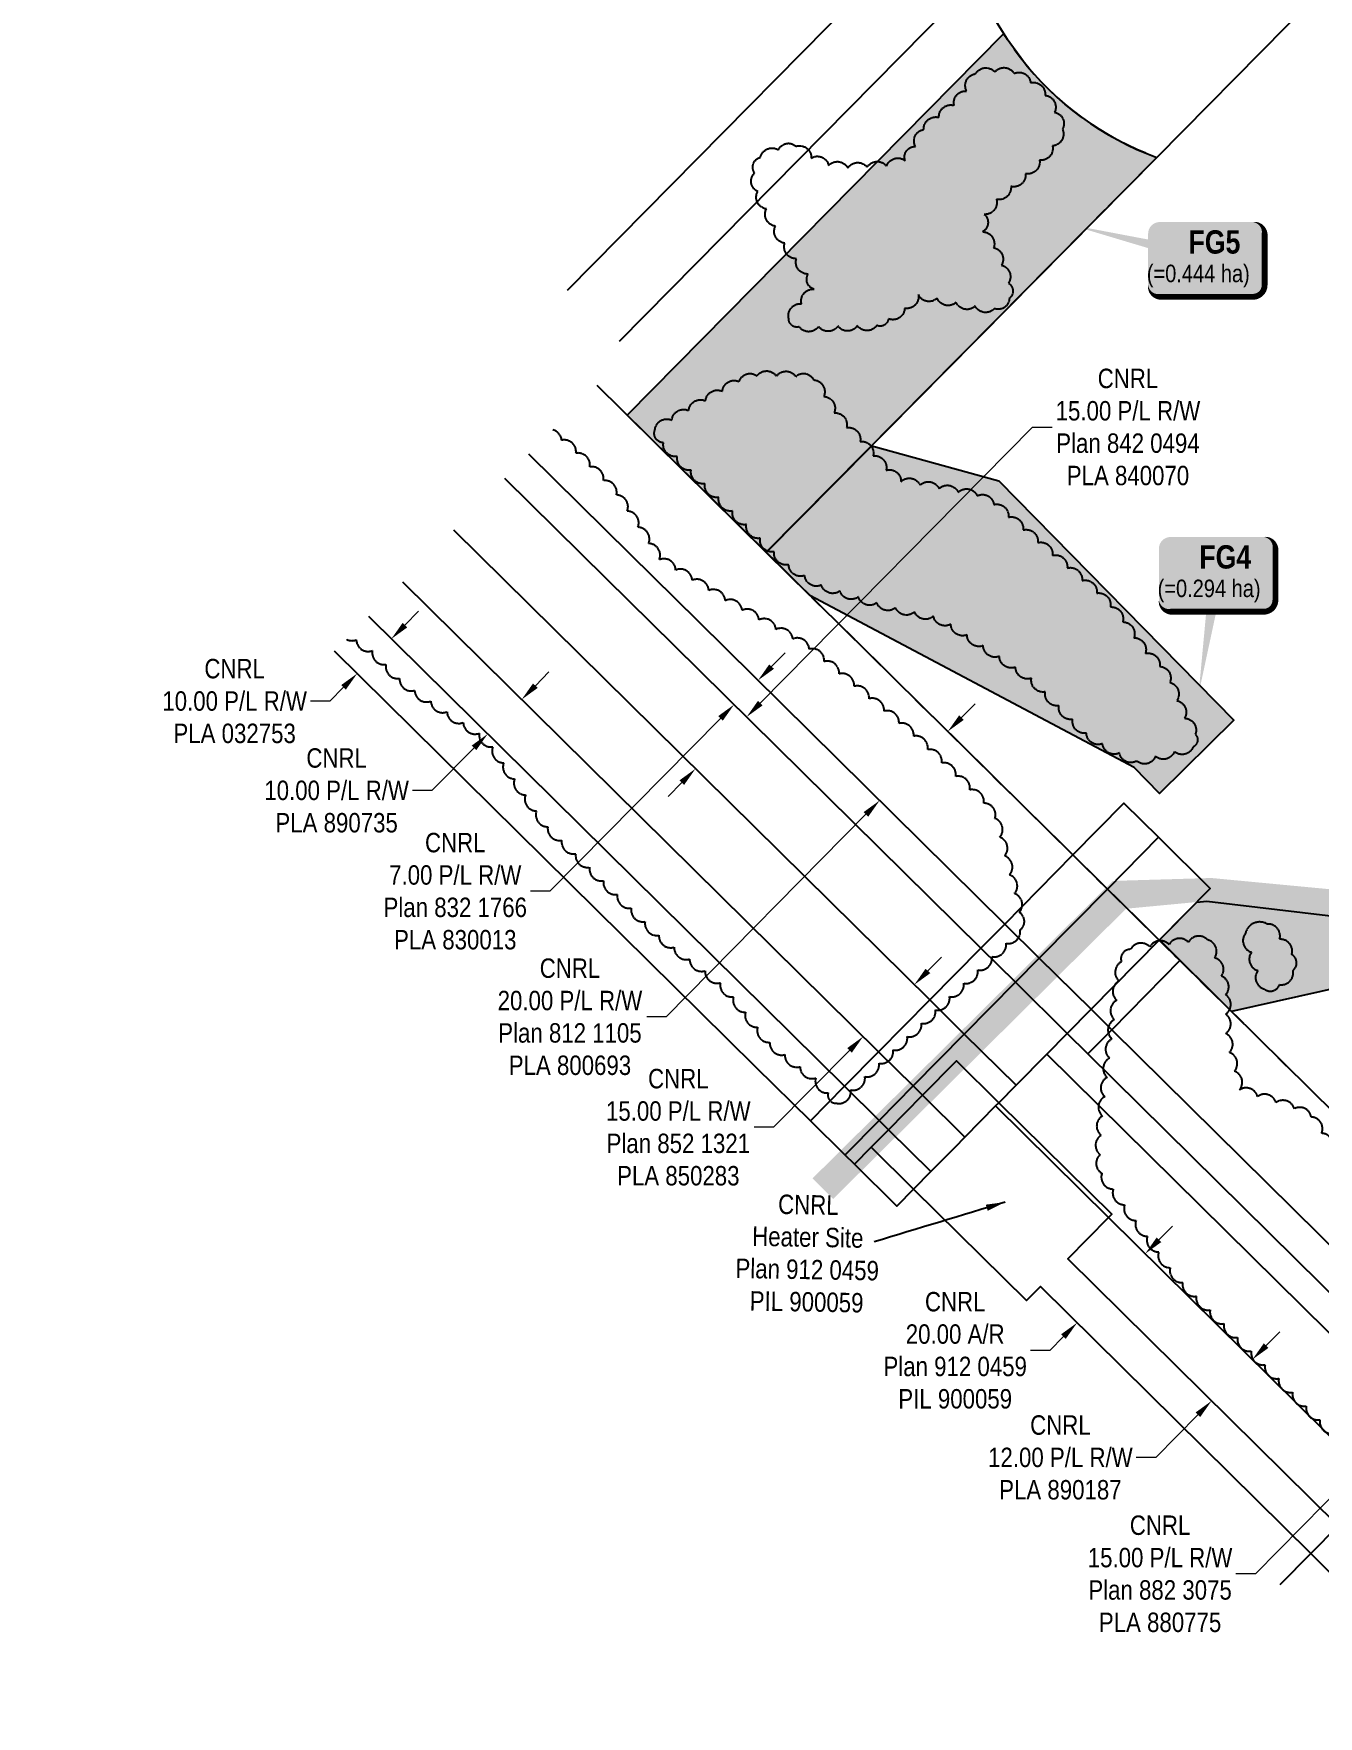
# Model space of a CAD drawing. Extents: x 420640 to 424792, y 6050134 to 6053066.
# Drawn here: x 420640 to 421302, y 6050293 to 6051160 of the extents above; entities that cross this region are included whole.
import ezdxf

# ---------------------------------------------------------------- set-up
doc = ezdxf.new("R2010")
doc.units = 0
doc.header["$LTSCALE"] = 5
doc.header["$PDSIZE"] = 0.5
doc.linetypes.add('0', pattern=[1, 1, 0])
doc.linetypes.add('foc-ACCESSROAD', pattern=[3.75, 2.5, -1.25])
doc.layers.get('Defpoints').update_dxf_attribs({"color": 9})
for name, color, linetype in [('AS-ROADS', 254, 'Continuous'), ('C-AR', 13, 'foc-ACCESSROAD'), ('C-RW', 13, 'Continuous'), ('C-WS', 13, 'foc-ACCESSROAD'), ('F-RW', 190, 'Continuous'), ('P-TEMP-BLOCKS', 250, 'Continuous'), ('P-TEMP-BLUE', 146, 'Continuous'), ('P-WORKAREA', 113, 'Continuous'), ('P-WORKAREA-H', 111, 'Continuous'), ('T-BUSH', 110, '0')]:
    doc.layers.add(name, color=color, linetype=linetype)
doc.layers.add('C-AR-T', color=13, linetype='Continuous', lineweight=9)
doc.layers.add('C-RW-T', color=13, linetype='Continuous', lineweight=9)
doc.layers.add('P-TEMP-BLUE-H', color=7, linetype='Continuous', true_color=0x99e6ff)
doc.styles.add('80', font='ARIALN.TTF', dxfattribs={"height": 10})
doc.styles.add('80CG', font='ARIALN.TTF', dxfattribs={"height": 10})
doc.styles.add('BOLD', font='ARIALNB.TTF')
doc.dimstyles.new('Compass 5 000', dxfattribs={"dimscale": 5, "dimtxt": 9, "dimasz": 2, "dimexe": 0.2, "dimexo": 0.0625, "dimgap": 0.5, "dimtad": 0, "dimtih": 1, "dimtoh": 1, "dimzin": 0, "dimdsep": 46, "dimtxsty": '80CG', "dimcen": 0.1, "dimse1": 1, "dimse2": 1, "dimclrd": 256, "dimclrt": 256, "dimaunit": 1, "dimadec": 4, "dimazin": 0, "dimtfac": 0.06, "dimtofl": 0, "dimtmove": 0, "dimatfit": 1, "dimfxl": 0.2, "dimtolj": 1, "dimtzin": 0, "dimlwd": -1, "dimarcsym": 0})

# ---------------------------------------------------------------- blocks, each defined once
blk = doc.blocks.new('*D45')
at = {"layer": 'C-RW-T', "transparency": 16777216}
for p, q in [((420831.34, 6050855.11), (420838.36, 6050862.23)), ((420792.69, 6050815.96), (420782.69, 6050815.96)), ((420799.71, 6050823.07), (420792.69, 6050815.96))]:
    blk.add_line(p, q, dxfattribs=at)
for points in [[(420830.15, 6050856.28), (420832.52, 6050853.94), (420824.31, 6050847.99)], [(420798.53, 6050824.25), (420800.9, 6050821.9), (420806.74, 6050830.19)]]:
    blk.add_solid(points, dxfattribs=at)
at = {"layer": 'Defpoints', "color": 0, "transparency": 16777216}
for p in [(420676.22, 6050994.17), (420658.65, 6050976.36), (420806.74, 6050830.19)]:
    blk.add_point(p, dxfattribs=at)
at = {"layer": 'C-RW-T', "transparency": 16777216, "insert": (420743.6, 6050815.96), "char_height": 10, "attachment_point": 5, "style": '80CG'}
blk.add_mtext('\\A1;CNRL\\P10.00 P/L R/W\\PPLA 032753', dxfattribs=at)
blk = doc.blocks.new('*D46')
at = {"layer": 'C-RW-T', "transparency": 16777216}
for p, q in [((420898.49, 6050823.92), (420905.52, 6050831.03)), ((420866.9, 6050791.91), (420845.22, 6050769.94)), ((420845.22, 6050769.94), (420835.22, 6050769.94))]:
    blk.add_line(p, q, dxfattribs=at)
for points in [[(420897.31, 6050825.09), (420899.68, 6050822.75), (420891.47, 6050816.8)], [(420865.72, 6050793.08), (420868.09, 6050790.74), (420873.93, 6050799.03)]]:
    blk.add_solid(points, dxfattribs=at)
at = {"layer": 'Defpoints', "color": 0, "transparency": 16777216}
for p in [(420657.61, 6051047.62), (420640.07, 6051029.85), (420873.93, 6050799.03)]:
    blk.add_point(p, dxfattribs=at)
at = {"layer": 'C-RW-T', "transparency": 16777216, "insert": (420796.13, 6050769.94), "char_height": 10, "attachment_point": 5, "style": '80CG'}
blk.add_mtext('\\A1;CNRL\\P10.00 P/L R/W\\PPLA 890735', dxfattribs=at)
blk = doc.blocks.new('*U51')
at = {"true_color": 0x99e6ff}
h = blk.add_hatch(color=141, dxfattribs=at)
edge = h.paths.add_edge_path()
edge.add_line((-24, -20), (24, -20))
edge.add_arc((24, -14), 6, 270, 360)
edge.add_line((30, -14), (30, 12.5))
edge.add_arc((24, 12.5), 6, 0, 90)
edge.add_line((24, 18.5), (-24, 18.5))
edge.add_arc((-24, 12.5), 6, 90, 180)
edge.add_line((-30, 12.5), (-30, -14))
edge.add_arc((-24, -14), 6, 180, 270)
at = {"flags": 128}
blk.add_lwpolyline([(-70.28, 17.13, 0, 7.5, 0), (0, 0, 0, 0, 0)], format="xyseb", dxfattribs=at)
at = {"color": 250, "flags": 128}
blk.add_lwpolyline([(-24, -20, 3, 3, 0), (24, -20, 3, 3, 0.414214), (30, -14, 3, 3, 0), (30, 12.5, 3, 0, 0.414214), (24, 18.5, 0, 0, 0), (-24, 18.5, 0, 0, 0.414214), (-30, 12.5, 0, 0, 0), (-30, -14, 0, 3, 0.414214)], format="xyseb", close=True, dxfattribs=at)
at = {"color": 250}
for tag, p, height, style in [('TEMP_AREA_W1_001', (-9.21, 2.24), 12, 'BOLD'), ('ENTER_TEXT_001', (-30.66, -12.47), 9, '80')]:
    blk.add_attdef(tag, p, '', height=height, dxfattribs=dict(at, style=style))
blk = doc.blocks.new('*D53')
at = {"layer": 'C-RW-T', "transparency": 16777216}
for p, q in [((421274.9, 6050484.02), (421281.92, 6050491.14)), ((421239.78, 6050448.44), (421218.03, 6050426.41)), ((421218.03, 6050426.41), (421208.03, 6050426.41))]:
    blk.add_line(p, q, dxfattribs=at)
for points in [[(421273.71, 6050485.19), (421276.08, 6050482.85), (421267.87, 6050476.91)], [(421238.59, 6050449.61), (421240.97, 6050447.27), (421246.8, 6050455.56)]]:
    blk.add_solid(points, dxfattribs=at)
at = {"layer": 'Defpoints', "color": 0, "transparency": 16777216}
for p in [(421273.71, 6050471.14), (421246.8, 6050455.56), (421252.64, 6050449.8)]:
    blk.add_point(p, dxfattribs=at)
at = {"layer": 'C-RW-T', "transparency": 16777216, "insert": (421168.95, 6050426.41), "char_height": 10, "attachment_point": 5, "style": '80CG'}
blk.add_mtext('\\A1;CNRL\\P12.00 P/L R/W\\PPLA 890187', dxfattribs=at)
blk = doc.blocks.new('*D54')
at = {"layer": 'C-RW-T', "transparency": 16777216}
for p, q in [((421100.72, 6050677.01), (421107.74, 6050684.13)), ((421060.33, 6050636.1), (421021.23, 6050596.48)), ((421021.23, 6050596.48), (421011.23, 6050596.48))]:
    blk.add_line(p, q, dxfattribs=at)
for points in [[(421099.53, 6050678.18), (421101.9, 6050675.84), (421093.69, 6050669.89)], [(421059.15, 6050637.27), (421061.52, 6050634.93), (421067.36, 6050643.22)]]:
    blk.add_solid(points, dxfattribs=at)
at = {"layer": 'Defpoints', "color": 0, "transparency": 16777216}
for p in [(421086.84, 6050676.65), (421060.51, 6050649.98), (421067.36, 6050643.22)]:
    blk.add_point(p, dxfattribs=at)
at = {"layer": 'C-RW-T', "transparency": 16777216, "insert": (420972.14, 6050596.48), "char_height": 10, "attachment_point": 5, "style": '80CG'}
blk.add_mtext('\\A1;CNRL\\P15.00 P/L R/W\\P{\\A0;Plan 852 1321\\P}PLA 850283', dxfattribs=at)
blk = doc.blocks.new('*D55')
at = {"layer": 'C-RW-T', "transparency": 16777216}
for p, q in [((421020.19, 6050833.74), (421027.21, 6050840.86)), ((420993.85, 6050807.06), (420905.97, 6050718.03)), ((420905.97, 6050718.03), (420895.97, 6050718.03))]:
    blk.add_line(p, q, dxfattribs=at)
for points in [[(421019, 6050834.91), (421021.37, 6050832.57), (421013.16, 6050826.62)], [(420992.66, 6050808.23), (420995.04, 6050805.89), (421000.88, 6050814.18)]]:
    blk.add_solid(points, dxfattribs=at)
at = {"layer": 'Defpoints', "color": 0, "transparency": 16777216}
for p in [(421000.88, 6050814.18), (421040.43, 6050799.71), (421028.14, 6050787.27)]:
    blk.add_point(p, dxfattribs=at)
at = {"layer": 'C-RW-T', "transparency": 16777216, "insert": (420857.24, 6050718.03), "char_height": 10, "attachment_point": 5, "style": '80CG'}
blk.add_mtext('\\A1;CNRL\\P7.00 P/L R/W\\P{\\A0;Plan 832 1766\\P}PLA 830013', dxfattribs=at)
blk = doc.blocks.new('*D56')
at = {"layer": 'C-RW-T', "transparency": 16777216}
for p, q in [((421117.96, 6050807.46), (421124.99, 6050814.58)), ((421068.8, 6050757.66), (420965.86, 6050653.36)), ((420965.86, 6050653.36), (420955.86, 6050653.36))]:
    blk.add_line(p, q, dxfattribs=at)
for points in [[(421116.78, 6050808.63), (421119.15, 6050806.29), (421110.94, 6050800.34)], [(421067.62, 6050758.83), (421069.99, 6050756.48), (421075.83, 6050764.77)]]:
    blk.add_solid(points, dxfattribs=at)
at = {"layer": 'Defpoints', "color": 0, "transparency": 16777216}
for p in [(421102.64, 6050808.53), (421067.53, 6050772.96), (421075.83, 6050764.77)]:
    blk.add_point(p, dxfattribs=at)
at = {"layer": 'C-RW-T', "transparency": 16777216, "insert": (420916.32, 6050653.36), "char_height": 10, "attachment_point": 5, "style": '80CG'}
blk.add_mtext('\\A1;CNRL\\P20.00 P/L R/W\\P{\\A0;Plan 812 1105\\P}PLA 800693', dxfattribs=at)
blk = doc.blocks.new('*D60')
at = {"layer": 'C-RW-T', "transparency": 16777216}
for p, q in [((421219.69, 6050538.51), (421226.71, 6050545.63)), ((421170.53, 6050488.71), (421163.51, 6050481.59)), ((421163.51, 6050481.59), (421153.51, 6050481.59))]:
    blk.add_line(p, q, dxfattribs=at)
for points in [[(421218.5, 6050539.69), (421220.88, 6050537.34), (421212.66, 6050531.4)], [(421169.34, 6050489.88), (421171.72, 6050487.54), (421177.56, 6050495.83)]]:
    blk.add_solid(points, dxfattribs=at)
at = {"layer": 'Defpoints', "color": 0, "transparency": 16777216}
for p in [(421218, 6050526.13), (421177.56, 6050495.83), (421182.89, 6050490.56)]:
    blk.add_point(p, dxfattribs=at)
at = {"layer": 'C-RW-T', "transparency": 16777216, "insert": (421114.76, 6050481.59), "char_height": 10, "attachment_point": 5, "style": '80CG'}
blk.add_mtext('\\A1;CNRL\\P20.00 A/R\\PPlan 912 0459\\PPIL 900059', dxfattribs=at)
blk = doc.blocks.new('*D61')
at = {"layer": 'C-RW-T', "transparency": 16777216}
for p, q in [((421357.2, 6050455.46), (421364.22, 6050462.58)), ((421316.82, 6050414.55), (421269.37, 6050366.48)), ((421269.37, 6050366.48), (421259.37, 6050366.48))]:
    blk.add_line(p, q, dxfattribs=at)
for points in [[(421356.01, 6050456.63), (421358.38, 6050454.29), (421350.17, 6050448.34)], [(421315.63, 6050415.72), (421318, 6050413.38), (421323.84, 6050421.66)]]:
    blk.add_solid(points, dxfattribs=at)
at = {"layer": 'Defpoints', "color": 0, "transparency": 16777216}
for p in [(421352.04, 6050446.5), (421323.84, 6050421.66), (421325.71, 6050419.82)]:
    blk.add_point(p, dxfattribs=at)
at = {"layer": 'C-RW-T', "transparency": 16777216, "insert": (421220.29, 6050366.48), "char_height": 10, "attachment_point": 5, "style": '80CG'}
blk.add_mtext('\\A1;CNRL\\P15.00 P/L R/W\\P{\\A0;Plan 882 3075\\P}PLA 880775', dxfattribs=at)
blk = doc.blocks.new('*D62')
at = {"layer": 'C-RW-T', "transparency": 16777216}
for p, q in [((421014.35, 6050814.93), (421154.66, 6050957.09)), ((421154.66, 6050957.09), (421164.66, 6050957.09)), ((420973.96, 6050774.02), (420966.94, 6050766.9))]:
    blk.add_line(p, q, dxfattribs=at)
for points in [[(421013.16, 6050816.1), (421015.53, 6050813.76), (421007.32, 6050807.81)], [(420972.78, 6050775.19), (420975.15, 6050772.85), (420980.99, 6050781.14)]]:
    blk.add_solid(points, dxfattribs=at)
at = {"layer": 'Defpoints', "color": 0, "transparency": 16777216}
for p in [(420984.42, 6050830.42), (421007.32, 6050807.81), (420958.09, 6050803.74)]:
    blk.add_point(p, dxfattribs=at)
at = {"layer": 'C-RW-T', "transparency": 16777216, "insert": (421203.75, 6050957.09), "char_height": 10, "attachment_point": 5, "style": '80CG'}
blk.add_mtext('\\A1;CNRL\\P15.00 P/L R/W\\P{\\A0;Plan 842 0494\\P}PLA 840070', dxfattribs=at)
blk = doc.blocks.new('*U65')
h = blk.add_hatch(color=111)
edge = h.paths.add_edge_path()
edge.add_line((-24, -20), (24, -20))
edge.add_arc((24, -14), 6, 270, 360)
edge.add_line((30, -14), (30, 12.5))
edge.add_arc((24, 12.5), 6, 0, 90)
edge.add_line((24, 18.5), (-24, 18.5))
edge.add_arc((-24, 12.5), 6, 90, 180)
edge.add_line((-30, 12.5), (-30, -14))
edge.add_arc((-24, -14), 6, 180, 270)
at = {"color": 250, "flags": 128}
blk.add_lwpolyline([(-24, -20, 3, 3, 0), (24, -20, 3, 3, 0.414214), (30, -14, 3, 3, 0), (30, 12.5, 3, 0, 0.414214), (24, 18.5, 0, 0, 0), (-24, 18.5, 0, 0, 0.414214), (-30, 12.5, 0, 0, 0), (-30, -14, 0, 3, 0.414214)], format="xyseb", close=True, dxfattribs=at)
at = {"flags": 128}
blk.add_lwpolyline([(-9.56, -62.29, 0, 7.5, 0), (0, 0, 0, 0, 0)], format="xyseb", dxfattribs=at)
at = {"color": 250}
for tag, p, height, style in [('TEMP_AREA_W1_001', (-9.21, 2.24), 12, 'BOLD'), ('ENTER_TEXT_001', (-30.66, -12.47), 9, '80')]:
    blk.add_attdef(tag, p, '', height=height, dxfattribs=dict(at, style=style))

msp = doc.modelspace()

# ---------------------------------------------------------------- hatches: boundary and pattern name
at = {"layer": 'AS-ROADS'}
h = msp.add_hatch(color=256, dxfattribs=at)
h.dxf.hatch_style = 1
h.paths.add_polyline_path([(421051.867, 6050559.558), (421202.796, 6050709.046), (421244.334, 6050712.97), (421369.065, 6050698.178), (421399.702, 6050691.13), (421418.916, 6050679.802), (421426.534, 6050692.723), (421405.323, 6050705.229), (421371.156, 6050713.088), (421246.678, 6050724.869), (421195.942, 6050723.369), (421041.312, 6050570.216)])
at = {"layer": 'P-TEMP-BLUE-H'}
h = msp.add_hatch(color=256, dxfattribs=at)
h.dxf.hatch_style = 1
h.paths.add_polyline_path([(420945.8, 6050963.251), (421139.707, 6051159.558), (421151.904, 6051142.958), (421155.495, 6051138.79), (421159.23, 6051134.751), (421163.104, 6051130.846), (421167.113, 6051127.081), (421171.251, 6051123.456), (421175.515, 6051119.979), (421179.898, 6051116.654), (421184.394, 6051113.485), (421188.999, 6051110.476), (421193.706, 6051107.63), (421198.511, 6051104.951), (421203.407, 6051102.441), (421208.387, 6051100.105), (421213.447, 6051097.946), (421218.578, 6051095.965), (421017.436, 6050892.477)])
at = {"layer": 'P-WORKAREA-H'}
h = msp.add_hatch(color=256, dxfattribs=at)
h.dxf.hatch_style = 1
h.paths.add_polyline_path([(421039.939, 6050870.422), (421017.436, 6050892.477), (421071.834, 6050947.51), (421137.21, 6050929.375), (421258.269, 6050806.102), (421219.933, 6050768.456), (421206.932, 6050781.695)])
h = msp.add_hatch(color=256, dxfattribs=at)
h.dxf.hatch_style = 1
h.paths.add_polyline_path([(421219.964, 6050692.977), (421239.224, 6050712.488), (421244.334, 6050712.97), (421369.065, 6050698.178), (421371.989, 6050697.532), (421374.465, 6050687.513), (421337.55, 6050674.191), (421257.113, 6050656.063)])

# ---------------------------------------------------------------- linework, layer by layer
at = {"layer": 'C-AR', "linetype": 'ByBlock'}
msp.add_lwpolyline([(421193.794, 6050550.023), (421333.047, 6050412.577), (421348.635, 6050397.189), (421359.728, 6050386.242), (421341.724, 6050367.998), (421324.765, 6050350.281), (421297.942, 6050377.003), (421158.681, 6050514.456), (421151.536, 6050507.214), (421093.326, 6050564.695), (421071.543, 6050586.205), (421080.431, 6050595.206), (421097.983, 6050612.987), (421115.433, 6050630.665), (421137.221, 6050609.161), (421195.461, 6050551.676), (421193.794, 6050550.023)], close=True, dxfattribs=at)
at = {"layer": 'C-RW'}
for points in [[(420914.985, 6051027.564), (421116.131, 6051231.416), (421260.257, 6051377.489), (421343.936, 6051294.952), (421379.856, 6051259.491), (421466.671, 6051173.818), (421552.066, 6051141.918), (421602.254, 6051092.405), (421575.927, 6051065.72), (421531.444, 6051109.604), (421446.043, 6051141.502), (421353.441, 6051232.874), (421317.6, 6051268.246), (421260.611, 6051324.473), (421125.794, 6051187.839), (420941.666, 6051001.237)], [(420930.208, 6050978.618), (420982.409, 6050927.109), (421017.466, 6050892.604), (421175.369, 6050736.747), (421193.16, 6050719.187), (421219.842, 6050692.853), (421230.513, 6050682.317), (421443.982, 6050471.624), (421504.43, 6050461.659), (421555.183, 6050447.35), (421605.496, 6050434.683), (421805.172, 6050381.387)], [(420895.155, 6050943.095), (420947.346, 6050891.586), (420982.321, 6050857.065), (421140.257, 6050701.18), (421158.048, 6050683.619), (421184.73, 6050657.286), (421195.403, 6050646.75), (421382.196, 6050462.383), (421408.693, 6050435.711), (421396.272, 6050423.276), (421375.571, 6050444.238), (421369.908, 6050449.931), (421183.114, 6050634.3), (421172.44, 6050644.836), (421145.761, 6050671.171), (421127.97, 6050688.73), (420970.024, 6050844.628), (420935.058, 6050879.136), (420882.849, 6050930.623)], [(421515.344, 6050406.909), (421515.017, 6050406.996), (421507.25, 6050409.174), (421463.995, 6050420.715), (421456.655, 6050422.676), (421409.664, 6050435.216), (421408.686, 6050435.697), (421382.196, 6050462.383), (421195.403, 6050646.75), (421184.73, 6050657.286), (421158.048, 6050683.619), (421140.257, 6050701.18), (420982.321, 6050857.065), (420947.346, 6050891.586), (420895.155, 6050943.095)], [(420882.849, 6050930.623), (420935.058, 6050879.136), (420970.024, 6050844.628), (421127.97, 6050688.73), (421145.761, 6050671.171), (421158.048, 6050683.619), (421193.16, 6050719.187), (421219.493, 6050745.863), (421246.177, 6050719.531), (421219.842, 6050692.853), (421184.73, 6050657.286), (421172.44, 6050644.836), (421161.907, 6050634.165), (421146.107, 6050618.158), (421119.428, 6050644.492), (421101.638, 6050662.051), (420856.543, 6050903.964)], [(420856.543, 6050903.964), (421101.638, 6050662.051), (421119.428, 6050644.492), (421146.107, 6050618.158), (421137.221, 6050609.161), (421135.573, 6050607.488), (421119.77, 6050591.482), (421097.983, 6050612.987), (421093.096, 6050617.813), (421075.306, 6050635.372), (420830.215, 6050877.283)], [(420830.206, 6050877.274), (421075.306, 6050635.372), (421093.096, 6050617.813), (421097.983, 6050612.987), (421119.77, 6050591.482), (421114.505, 6050586.146), (421102.218, 6050573.702), (421080.431, 6050595.206), (421075.544, 6050600.028), (421057.753, 6050617.589), (420812.655, 6050859.487)], [(420812.654, 6050859.486), (421057.752, 6050617.587), (421075.544, 6050600.028), (421080.431, 6050595.206), (421102.218, 6050573.702), (421093.327, 6050564.693), (421084.656, 6050555.909), (421062.87, 6050577.417), (421057.984, 6050582.239), (421040.193, 6050599.797), (421012.298, 6050627.327), (420997.33, 6050642.1), (420795.097, 6050841.693)], [(421040.216, 6050599.822), (421057.753, 6050617.589), (421075.306, 6050635.372), (421101.638, 6050662.051), (421127.97, 6050688.73), (421140.257, 6050701.18), (421175.369, 6050736.747), (421201.702, 6050763.426), (421219.493, 6050745.863), (421193.16, 6050719.187), (421158.048, 6050683.619), (421145.761, 6050671.171), (421119.428, 6050644.492), (421093.096, 6050617.813), (421075.544, 6050600.028), (421058.009, 6050582.263)], [(421472.94, 6050363.846), (421472.203, 6050364.039), (421458.975, 6050367.743), (421421.555, 6050377.721), (421365.968, 6050392.565), (421348.635, 6050397.189), (421333.047, 6050412.577), (421193.794, 6050550.023), (421135.573, 6050607.488), (421137.221, 6050609.161), (421146.107, 6050618.158), (421161.907, 6050634.165), (421359.376, 6050439.258), (421367.896, 6050430.848), (421396.272, 6050423.276), (421451.861, 6050408.431), (421457.317, 6050406.983), (421502.733, 6050394.946), (421503.383, 6050394.761)], [(421062.893, 6050577.443), (421071.543, 6050586.205), (421093.326, 6050564.695), (421151.536, 6050507.214), (421158.681, 6050514.456), (421297.942, 6050377.003), (421282.197, 6050361.019)], [(421448.806, 6050339.336), (421448.054, 6050339.532), (421418.649, 6050347.429), (421397.315, 6050353.162), (421341.724, 6050367.998), (421333.221, 6050370.267), (421311.981, 6050391.23), (421172.724, 6050528.68), (421193.794, 6050550.023), (421333.047, 6050412.577), (421348.635, 6050397.189), (421365.968, 6050392.565), (421421.555, 6050377.721), (421458.975, 6050367.743), (421472.203, 6050364.039), (421472.94, 6050363.846)], [(421282.197, 6050361.02), (421297.942, 6050377.003), (421311.981, 6050391.23), (421333.047, 6050412.577), (421359.376, 6050439.258), (421369.908, 6050449.931), (421382.196, 6050462.383), (421408.693, 6050435.711), (421396.272, 6050423.276), (421365.968, 6050392.565), (421359.728, 6050386.242), (421341.724, 6050367.998), (421324.756, 6050350.306), (421323.12, 6050349.138), (421308.867, 6050334.7)]]:
    msp.add_lwpolyline(points, dxfattribs=at)
at = {"layer": 'C-WS', "flags": 128}
msp.add_lwpolyline([(421282.176, 6051399.7), (421285.959, 6051399.44), (421291.606, 6051399.389), (421296.88, 6051398.109), (421302.297, 6051397.157), (421307.679, 6051396.018), (421313.017, 6051394.689), (421318.305, 6051393.171), (421323.536, 6051391.473), (421328.706, 6051389.59), (421333.805, 6051387.527), (421338.83, 6051385.286), (421343.772, 6051382.872), (421348.626, 6051380.284), (421353.388, 6051377.529), (421358.05, 6051374.606), (421362.605, 6051371.524), (421367.05, 6051368.284), (421371.379, 6051364.888), (421375.586, 6051361.344), (421379.667, 6051357.654), (421383.615, 6051353.824), (421387.426, 6051349.857), (421391.096, 6051345.76), (421394.62, 6051341.536), (421397.993, 6051337.189), (421400.855, 6051333.384), (421404.273, 6051328.157), (421407.171, 6051323.483), (421409.904, 6051318.707), (421412.467, 6051313.841), (421414.858, 6051308.886), (421418.994, 6051299.1), (421432.67, 6051312.739), (421543.677, 6051424.7), (421621.272, 6051348.111), (421746.401, 6051224.604), (421755.004, 6051227.392), (421763.704, 6051229.862), (421772.488, 6051232.012), (421781.345, 6051233.838), (421790.265, 6051235.335), (421799.232, 6051236.505), (421808.237, 6051237.344), (421817.267, 6051237.852), (421826.309, 6051238.028), (421844.38, 6051237.382), (421974.97, 6051108.567), (422006.7, 6051140.471), (422015.513, 6051149.651), (422021.211, 6051142.562), (422026.645, 6051135.27), (422031.804, 6051127.782), (422036.685, 6051120.108), (422041.278, 6051112.258), (422045.577, 6051104.245), (422047.371, 6051100.407), (422053.275, 6051087.768), (422025.057, 6051059.221), (421970.191, 6051003.714), (421943.834, 6050977.063), (421609.016, 6050638.502), (421604.457, 6050633.892), (421600.982, 6050630.378), (421572.817, 6050601.897), (421569.355, 6050598.395), (421443.982, 6050471.624), (421230.513, 6050682.317), (421219.842, 6050692.853), (421193.16, 6050719.187), (421175.369, 6050736.747), (421017.466, 6050892.604), (421218.578, 6051095.965), (421213.447, 6051097.946), (421208.387, 6051100.105), (421203.407, 6051102.441), (421198.511, 6051104.951), (421193.706, 6051107.63), (421188.999, 6051110.476), (421184.394, 6051113.485), (421179.898, 6051116.654), (421175.515, 6051119.979), (421171.251, 6051123.456), (421167.113, 6051127.081), (421163.104, 6051130.846), (421159.23, 6051134.751), (421155.495, 6051138.79), (421151.904, 6051142.958), (421148.461, 6051147.249), (421145.171, 6051151.657), (421142.038, 6051156.179), (421139.065, 6051160.808), (421136.256, 6051165.539), (421133.615, 6051170.363), (421131.146, 6051175.28), (421128.85, 6051180.277), (421126.73, 6051185.355), (421125.794, 6051187.839), (421124.791, 6051190.503), (421123.031, 6051195.714), (421121.458, 6051200.987), (421120.069, 6051206.31), (421118.869, 6051211.678), (421117.857, 6051217.085), (421117.035, 6051222.524), (421116.405, 6051227.988), (421116.131, 6051231.416), (421116.128, 6051231.447)], dxfattribs=at)
at = {"layer": 'C-WS', "linetype": 'ByBlock', "flags": 128}
msp.add_lwpolyline([(421970.186, 6051003.719), (421621.272, 6051348.111), (421543.677, 6051424.7), (421432.67, 6051312.739), (421418.994, 6051299.1), (421218.578, 6051095.965), (421017.466, 6050892.604), (421175.369, 6050736.747), (421230.513, 6050682.317), (421443.982, 6050471.624), (421569.355, 6050598.395), (421609.016, 6050638.502), (421943.834, 6050977.063)], close=True, dxfattribs=at)
at = {"layer": 'F-RW'}
msp.add_lwpolyline([(421503.383, 6050394.761), (421502.733, 6050394.946), (421457.317, 6050406.983), (421451.861, 6050408.432), (421396.272, 6050423.276), (421367.896, 6050430.848), (421359.376, 6050439.258), (421161.907, 6050634.165), (421172.44, 6050644.836), (421184.73, 6050657.286), (421219.842, 6050692.853), (421230.513, 6050682.317), (421195.403, 6050646.75), (421183.114, 6050634.3), (421369.908, 6050449.931), (421375.571, 6050444.238), (421408.693, 6050435.711), (421409.664, 6050435.216), (421456.655, 6050422.676), (421463.994, 6050420.715), (421507.25, 6050409.174), (421515.017, 6050406.996), (421515.344, 6050406.909)], dxfattribs=at)
at = {"layer": 'P-TEMP-BLUE'}
msp.add_lwpolyline([(420945.8, 6050963.251), (421139.707, 6051159.558), (421151.904, 6051142.958), (421155.495, 6051138.79), (421159.23, 6051134.751), (421163.104, 6051130.846), (421167.113, 6051127.081), (421171.251, 6051123.456), (421175.515, 6051119.979), (421179.898, 6051116.654), (421184.394, 6051113.485), (421188.999, 6051110.476), (421193.706, 6051107.63), (421198.511, 6051104.951), (421203.407, 6051102.441), (421208.387, 6051100.105), (421213.447, 6051097.946), (421218.578, 6051095.965), (421017.436, 6050892.477)], close=True, dxfattribs=at)
at = {"layer": 'P-WORKAREA', "flags": 128}
msp.add_lwpolyline([(421039.939, 6050870.422), (421017.436, 6050892.477), (421071.834, 6050947.51), (421137.21, 6050929.375), (421258.269, 6050806.102), (421219.933, 6050768.456), (421206.932, 6050781.695), (421039.939, 6050870.422)], dxfattribs=at)
msp.add_lwpolyline([(421219.964, 6050692.977), (421239.224, 6050712.488), (421244.334, 6050712.97), (421369.065, 6050698.178), (421371.989, 6050697.532), (421374.465, 6050687.513), (421337.55, 6050674.191), (421257.113, 6050656.063)], close=True, dxfattribs=at)
at = {"layer": 'T-BUSH', "flags": 128}
for points in [[(421074.365, 6051009.48, -0.5205671), (421064.367, 6051009.295, -0.5205671), (421054.369, 6051009.11, -0.5205671), (421044.37, 6051008.924, -0.5205671), (421034.372, 6051008.739, -0.5205671), (421029.022, 6051013.06, -0.5205671), (421035.608, 6051020.585, -0.5205671), (421042.194, 6051028.11, -0.5205671), (421039.097, 6051035.92, -0.5205671), (421032.965, 6051043.819, -0.5205671), (421026.97, 6051051.808, -0.5205671), (421022.156, 6051060.574, -0.5205671), (421017.501, 6051069.422, -0.5205671), (421013.028, 6051078.366, -0.5205671), (421011.438, 6051087.962, -0.5205671), (421014.445, 6051096.032, -0.5205671), (421023.69, 6051099.845, -0.5205671), (421032.681, 6051101.712, -0.5205671), (421040.644, 6051095.663, -0.5205671), (421049.554, 6051091.881, -0.5205671), (421059.454, 6051090.467, -0.5205671), (421069.434, 6051090.953, -0.5205671), (421079.419, 6051091.515, -0.5205671), (421088.98, 6051094.288, -0.5205671), (421094.279, 6051101.639, -0.5205671), (421098.568, 6051110.336, -0.5205671), (421106.407, 6051116.545, -0.5205671), (421114.246, 6051122.753, -0.5205671), (421120.645, 6051130.152, -0.5205671), (421125.265, 6051139.02, -0.5205671), (421135.172, 6051139.999, -0.5205671), (421145.139, 6051139.186, -0.5205671), (421153.596, 6051134.409, -0.5205671), (421161.058, 6051127.93, -0.5205671), (421165.957, 6051119.213, -0.5205671), (421169.982, 6051110.506, -0.5205671), (421164.863, 6051101.916, -0.5205671), (421158.219, 6051094.536, -0.5205671), (421151.015, 6051087.6, -0.5205671), (421143.477, 6051081.04, -0.5205671), (421135.977, 6051074.466, -0.5205671), (421129.766, 6051066.659, -0.5205671), (421128.837, 6051057.665, -0.5205671), (421134.557, 6051049.463, -0.5205671), (421138.565, 6051040.45, -0.5205671), (421142.219, 6051031.266, -0.5205671), (421142.606, 6051023.374, -0.5205671), (421134.943, 6051018.107, -0.5205671), (421125.028, 6051019.407, -0.5205671), (421115.222, 6051021.324, -0.5205671), (421105.456, 6051023.478, -0.5205671), (421095.784, 6051025.313, -0.5205671), (421088.712, 6051018.243, -0.5205671), (421080.365, 6051012.854, -0.5205671)], [(421237.341, 6050792.388, -0.5205671), (421227.64, 6050789.963, -0.5205671), (421217.938, 6050787.538, -0.5205671), (421208.237, 6050785.113, -0.5205671), (421199.378, 6050789.247, -0.5205671), (421190.605, 6050794.046, -0.5205671), (421182.335, 6050799.517, -0.5205671), (421175.263, 6050806.587, -0.5205671), (421168.191, 6050813.657, -0.5205671), (421161.119, 6050820.727, -0.5205671), (421154.047, 6050827.798, -0.5205671), (421145.844, 6050833.484, -0.5205671), (421137.509, 6050839.01, -0.5205671), (421129.175, 6050844.536, -0.5205671), (421120.841, 6050850.063, -0.5205671), (421112.507, 6050855.589, -0.5205671), (421103.58, 6050859.723, -0.5205671), (421093.818, 6050861.891, -0.5205671), (421084.056, 6050864.06, -0.5205671), (421074.393, 6050866.592, -0.5205671), (421064.87, 6050869.644, -0.5205671), (421055.346, 6050872.695, -0.5205671), (421045.823, 6050875.747, -0.5205671), (421037.211, 6050880.654, -0.5205671), (421028.969, 6050886.318, -0.5205671), (421021.46, 6050892.869, -0.5205671), (421014.338, 6050899.888, -0.5205671), (421007.216, 6050906.908, -0.5205671), (421000.093, 6050913.927, -0.5205671), (420992.971, 6050920.946, -0.5205671), (420985.849, 6050927.966, -0.5205671), (420978.726, 6050934.985, -0.5205671), (420971.604, 6050942.005, -0.5205671), (420964.481, 6050949.024, -0.5205671), (420960.098, 6050955.688, -0.5205671), (420968.777, 6050960.654, -0.5205671), (420977.457, 6050965.62, -0.5205671), (420986.137, 6050970.586, -0.5205671), (420994.817, 6050975.552, -0.5205671), (421003.497, 6050980.518, -0.5205671), (421012.691, 6050983.48, -0.5205671), (421022.69, 6050983.313, -0.5205671), (421032.689, 6050983.146, -0.5205671), (421041.786, 6050981.386, -0.5205671), (421047.087, 6050972.906, -0.5205671), (421052.388, 6050964.427, -0.5205671), (421058.776, 6050956.813, -0.5205671), (421065.816, 6050949.711, -0.5205671), (421072.506, 6050942.279, -0.5205671), (421079.197, 6050934.847, -0.5205671), (421086.798, 6050929.04, -0.5205671), (421096.629, 6050927.209, -0.5205671), (421106.46, 6050925.377, -0.5205671), (421116.291, 6050923.546, -0.5205671), (421126.122, 6050921.715, -0.5205671), (421134.66, 6050917.198, -0.5205671), (421142.223, 6050910.656, -0.5205671), (421149.786, 6050904.114, -0.5205671), (421157.349, 6050897.572, -0.5205671), (421164.912, 6050891.029, -0.5205671), (421172.496, 6050884.511, -0.5205671), (421180.126, 6050878.048, -0.5205671), (421187.757, 6050871.584, -0.5205671), (421194.72, 6050864.447, -0.5205671), (421201.069, 6050856.733, -0.5205671), (421206.832, 6050848.56, -0.5205671), (421212.741, 6050840.518, -0.5205671), (421220.175, 6050833.829, -0.5205671), (421225.328, 6050825.583, -0.5205671), (421228.85, 6050816.224, -0.5205671), (421232.908, 6050807.144, -0.5205671), (421238.439, 6050798.866, -0.5205671)], [(421324.295, 6050424.226, 0.5205671), (421330.303, 6050432.22, 0.5205671), (421336.311, 6050440.214, 0.5205671), (421342.319, 6050448.208, 0.5205671), (421348.327, 6050456.202, 0.5205671), (421354.146, 6050464.216, 0.5205671), (421349.947, 6050473.292, 0.5205671), (421345.748, 6050482.368, 0.5205671), (421341.549, 6050491.443, 0.5205671), (421337.35, 6050500.519, 0.5205671), (421333.151, 6050509.595, 0.5205671), (421330.703, 6050519.274, 0.5205671), (421328.418, 6050529.01, 0.5205671), (421326.132, 6050538.745, 0.5205671), (421323.847, 6050548.48, 0.5205671), (421321.562, 6050558.216, 0.5205671), (421319.276, 6050567.951, 0.5205671), (421314.385, 6050576.579, 0.5205671), (421308.964, 6050584.982, 0.5205671), (421303.543, 6050593.386, 0.5205671), (421298.122, 6050601.789, 0.5205671), (421289.463, 6050606.017, 0.5205671), (421279.975, 6050609.177, 0.5205671), (421270.488, 6050612.338, 0.5205671), (421261.198, 6050615.684, 0.5205671), (421258.626, 6050625.347, 0.5205671), (421256.054, 6050635.011, 0.5205671), (421254.113, 6050644.757, 0.5205671), (421254.113, 6050654.757, 0.5205671), (421254.113, 6050664.757, 0.5205671), (421251.924, 6050674.358, 0.5205671), (421248.396, 6050683.715, 0.5205671), (421244.808, 6050692.973, 0.5205671), (421234.881, 6050691.767, 0.5205671), (421224.954, 6050690.561, 0.5205671), (421215.027, 6050689.355, 0.5205671), (421205.1, 6050688.149, 0.5205671), (421200.391, 6050681.711, 0.5205671), (421199.159, 6050671.787, 0.5205671), (421197.926, 6050661.863, 0.5205671), (421196.693, 6050651.94, 0.5205671), (421195.461, 6050642.016, 0.5205671), (421194.228, 6050632.092, 0.5205671), (421192.995, 6050622.168, 0.5205671), (421191.763, 6050612.245, 0.5205671), (421190.53, 6050602.321, 0.5205671), (421189.934, 6050592.341, 0.5205671), (421189.41, 6050582.355, 0.5205671), (421190.329, 6050572.794, 0.5205671), (421196.191, 6050564.692, 0.5205671), (421202.052, 6050556.59, 0.5205671), (421207.914, 6050548.488, 0.5205671), (421213.775, 6050540.386, 0.5205671), (421219.637, 6050532.284, 0.5205671), (421225.498, 6050524.182, 0.5205671), (421231.934, 6050516.57, 0.5205671), (421239.006, 6050509.5, 0.5205671), (421246.078, 6050502.429, 0.5205671), (421253.15, 6050495.359, 0.5205671), (421260.221, 6050488.288, 0.5205671), (421267.293, 6050481.218, 0.5205671), (421274.365, 6050474.147, 0.5205671), (421281.436, 6050467.077, 0.5205671), (421288.508, 6050460.007, 0.5205671), (421295.58, 6050452.936, 0.5205671), (421302.652, 6050445.866, 0.5205671), (421309.723, 6050438.795, 0.5205671), (421316.795, 6050431.725, 0.5205671)], [(421264.146, 6050696.142, 0.5205671), (421267.384, 6050686.681, 0.5205671), (421270.623, 6050677.22, 0.5205671), (421273.862, 6050667.759, 0.5205671), (421281.874, 6050669.953, 0.5205671), (421288.774, 6050677.191, 0.5205671), (421288.121, 6050685.478, 0.5205671), (421281.873, 6050693.286, 0.5205671), (421275.625, 6050701.093, 0.5205671)]]:
    msp.add_lwpolyline(points, format="xyb", close=True, dxfattribs=at)
msp.add_lwpolyline([(420801.14, 6050847.818, 0.219716), (420806.249, 6050847.523, 0.5205671), (420814.577, 6050841.99, 0.5205671), (420821.558, 6050834.829, 0.5205671), (420828.538, 6050827.668, 0.5205671), (420836.3, 6050821.453, 0.5205671), (420844.647, 6050815.946, 0.5205671), (420852.994, 6050810.439, 0.5205671), (420861.341, 6050804.932, 0.5205671), (420869.688, 6050799.425, 0.5205671), (420876.573, 6050792.435, 0.5205671), (420882.202, 6050784.17, 0.5205671), (420887.831, 6050775.905, 0.5205671), (420893.46, 6050767.639, 0.5205671), (420899.089, 6050759.374, 0.5205671), (420904.904, 6050751.266, 0.5205671), (420912.093, 6050744.314, 0.5205671), (420919.281, 6050737.362, 0.5205671), (420926.47, 6050730.411, 0.5205671), (420933.647, 6050723.447, 0.5205671), (420940.772, 6050716.431, 0.5205671), (420947.897, 6050709.414, 0.5205671), (420955.023, 6050702.398, 0.5205671), (420962.148, 6050695.381, 0.5205671), (420970.032, 6050689.236, 0.5205671), (420977.963, 6050683.146, 0.5205671), (420985.895, 6050677.056, 0.5205671), (420993.826, 6050670.965, 0.5205671), (421000.556, 6050663.655, 0.5205671), (421006.765, 6050655.816, 0.5205671), (421012.974, 6050647.977, 0.5205671), (421019.279, 6050640.233, 0.5205671), (421027.02, 6050633.903, 0.5205671), (421034.848, 6050627.69, 0.5205671), (421042.925, 6050621.871, 0.5205671), (421049.308, 6050614.174, 0.5205671), (421053.709, 6050608.867, 0.5205671), (421060.979, 6050615.733, 0.5205671), (421068.248, 6050622.6, 0.5205671), (421075.518, 6050629.467, 0.5205671), (421082.788, 6050636.333, 0.5205671), (421090.058, 6050643.2, 0.5205671), (421097.327, 6050650.067, 0.5205671), (421104.597, 6050656.933, 0.5205671), (421111.867, 6050663.8, 0.5205671), (421119.137, 6050670.666, 0.5205671), (421126.406, 6050677.533, 0.5205671), (421133.676, 6050684.4, 0.5205671), (421140.946, 6050691.266, 0.5205671), (421148.216, 6050698.133, 0.5205671), (421147.855, 6050707.187, 0.5205671), (421145.328, 6050716.862, 0.5205671), (421142.8, 6050726.537, 0.5205671), (421140.272, 6050736.213, 0.5205671), (421137.744, 6050745.888, 0.5205671), (421135.216, 6050755.563, 0.5205671), (421129.5, 6050763.363, 0.5205671), (421122.274, 6050770.276, 0.5205671), (421115.048, 6050777.188, 0.5205671), (421107.821, 6050784.1, 0.5205671), (421100.595, 6050791.013, 0.5205671), (421093.369, 6050797.925, 0.5205671), (421085.797, 6050804.45, 0.5205671), (421078.098, 6050810.831, 0.5205671), (421070.399, 6050817.212, 0.5205671), (421062.699, 6050823.594, 0.5205671), (421055, 6050829.975, 0.5205671), (421047.3, 6050836.356, 0.5205671), (421039.601, 6050842.737, 0.5205671), (421031.12, 6050847.985, 0.5205671), (421022.419, 6050852.913, 0.5205671), (421013.717, 6050857.841, 0.5205671), (421005.016, 6050862.768, 0.5205671), (420996.323, 6050867.711, 0.5205671), (420987.811, 6050872.96, 0.5205671), (420979.299, 6050878.208, 0.5205671), (420970.787, 6050883.457, 0.5205671), (420962.389, 6050888.823, 0.5205671), (420956.863, 6050897.157, 0.5205671), (420951.336, 6050905.491, 0.5205671), (420945.809, 6050913.825, 0.5205671), (420940.283, 6050922.159, 0.5205671), (420933.58, 6050929.531, 0.5205671), (420926.504, 6050936.597, 0.5205671), (420919.427, 6050943.662, 0.5205671), (420912.051, 6050950.335, 0.3135766), (420907.564, 6050955.67, 0.3135766)], format="xyb", dxfattribs=at)

# ---------------------------------------------------------------- block references
at = {"layer": 'P-TEMP-BLOCKS'}
for name, p, values in [('*U51', (421244.131, 6051044.198), {'TEMP_AREA_W1_001': 'FG5', 'ENTER_TEXT_001': '(=0.444 ha)'}), ('*U65', (421249.702, 6050882.007), {'TEMP_AREA_W1_001': 'FG4', 'ENTER_TEXT_001': '(=0.294 ha)'})]:
    msp.add_blockref(name, p, dxfattribs=at).add_auto_attribs(values)

# ---------------------------------------------------------------- texts
at = {"layer": 'C-AR-T', "insert": (421038.685, 6050531.521), "char_height": 10, "width": 250.85782, "attachment_point": 5, "rotation": 358.972681, "style": '80CG'}
msp.add_mtext('\\A1;CNRL\\PHeater Site\\PPlan 912 0459\\PPIL 900059', dxfattribs=at)

# ---------------------------------------------------------------- dimensions: what is measured, and where the dimension line sits
at = {"layer": 'C-RW-T'}
for base, p1, p2, angle, text, picture, middle in [((420873.928, 6050799.028), (420657.611, 6051047.624), (420640.068, 6051029.851), 225.374319, 'CNRL\\P10.00 P/L R/W\\PPLA 890735', '*D46', (420796.134, 6050769.942)), ((421007.32, 6050807.815), (420958.089, 6050803.736), (420984.423, 6050830.415), 45.373929, 'CNRL\\P15.00 P/L R/W\\P{\\A0;Plan 842 0494\\P}PLA 840070', '*D62', (421203.749, 6050957.093)), ((420806.739, 6050830.192), (420676.222, 6050994.167), (420658.65, 6050976.364), 225.373418, 'CNRL\\P10.00 P/L R/W\\PPLA 032753', '*D45', (420743.604, 6050815.958)), ((421000.875, 6050814.176), (421040.426, 6050799.714), (421028.139, 6050787.266), 225.373929, 'CNRL\\P7.00 P/L R/W\\P{\\A0;Plan 832 1766\\P}PLA 830013', '*D55', (420857.237, 6050718.026)), ((421075.827, 6050764.773), (421102.642, 6050808.531), (421067.532, 6050772.96), 225.374458, 'CNRL\\P20.00 P/L R/W\\P{\\A0;Plan 812 1105\\P}PLA 800693', '*D56', (420916.319, 6050653.357)), ((421067.359, 6050643.217), (421086.842, 6050676.655), (421060.51, 6050649.977), 225.374216, 'CNRL\\P15.00 P/L R/W\\P{\\A0;Plan 852 1321\\P}PLA 850283', '*D54', (420972.139, 6050596.477)), ((421246.804, 6050455.561), (421273.712, 6050471.142), (421252.644, 6050449.797), 225.374285, 'CNRL\\P12.00 P/L R/W\\PPLA 890187', '*D53', (421168.947, 6050426.412)), ((421323.842, 6050421.663), (421352.043, 6050446.496), (421325.711, 6050419.818), 225.374201, 'CNRL\\P15.00 P/L R/W\\P{\\A0;Plan 882 3075\\P}PLA 880775', '*D61', (421220.287, 6050366.478))]:
    dim = msp.add_linear_dim(base=base, p1=p1, p2=p2, angle=angle, text=text, dimstyle='Compass 5 000', dxfattribs=at)
    dim.commit()
    dim.dimension.update_dxf_attribs({"geometry": picture, "text_midpoint": middle, "dimtype": 161})
dim = msp.add_aligned_dim(p1=(421217.997, 6050526.134), p2=(421182.888, 6050490.564), distance=-7.492, text='CNRL\\P20.00 A/R\\PPlan 912 0459\\PPIL 900059', dimstyle='Compass 5 000', dxfattribs=at)
dim.commit()
dim.dimension.update_dxf_attribs({"geometry": '*D60', "text_midpoint": (421114.758, 6050481.593)})

# ---------------------------------------------------------------- leaders
at = {"layer": 'C-RW-T', "path_type": 1}
msp.add_leader([(421140.572, 6050557.969), (421073.042, 6050537.442)], dimstyle='Compass 5 000', override={"dimgap": 0.5, "dimtad": 0}, dxfattribs=at)

doc.saveas('drawing.dxf')
